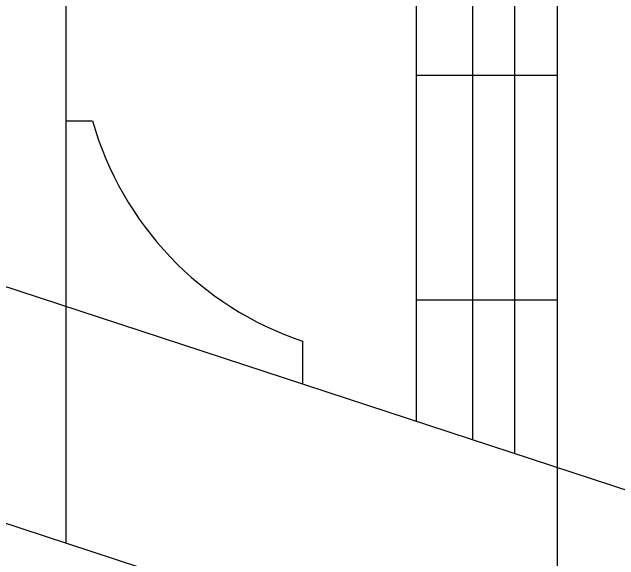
# Model space of a CAD drawing. Header units: millimetres. Extents: x 315178 to 535220, y 80241 to 421603.
# Drawn here: x 402846 to 407168, y 307995 to 311893 of the extents above; entities that cross this region are included whole.
import ezdxf

# ---------------------------------------------------------------- set-up
doc = ezdxf.new("R2010")
doc.units = ezdxf.units.MM
doc.linetypes.add('HIDDEN2', pattern=[4.7625, 3.175, -1.5875])
for name, color, linetype in [('04', 1, 'Continuous'), ('DIB-035', 1, 'Continuous'), ('DIB-050', 111, 'Continuous'), ('OCU-035', 1, 'HIDDEN2')]:
    doc.layers.add(name, color=color, linetype=linetype)

msp = doc.modelspace()

# ---------------------------------------------------------------- linework, layer by layer
at = {"layer": '04'}
msp.add_line((406727.2, 317843.2), (406727.2, 307475.2), dxfattribs=at)
at = {"layer": 'DIB-035'}
for p, q in [((405727.2, 308980.9), (405727.2, 313043.2)), ((406127.2, 308849.8), (406127.2, 313043.2)), ((406427.2, 308751.5), (406427.2, 313043.2)), ((406727.2, 311443.2), (405727.2, 311443.2)), ((406727.2, 309843.2), (405727.2, 309843.2)), ((404915.1, 309551.4), (404915.1, 309252.3))]:
    msp.add_line(p, q, dxfattribs=at)
msp.add_arc((405654.2, 311755.7), 2325, 195.8935, 251.4651, dxfattribs=at)
at = {"layer": 'DIB-050'}
for p, q in [((403227.2, 317843.2), (403227.2, 309800)), ((393606.2, 311268.7), (405183.9, 307475.2)), ((402606.2, 310003.5), (407978.6, 308243.2))]:
    msp.add_line(p, q, dxfattribs=at)
at = {"layer": 'OCU-035'}
for p, q in [((403227.2, 311119.1), (403418.1, 311119.1)), ((403227.2, 309800), (403227.2, 308116.3))]:
    msp.add_line(p, q, dxfattribs=at)

doc.saveas('drawing.dxf')
